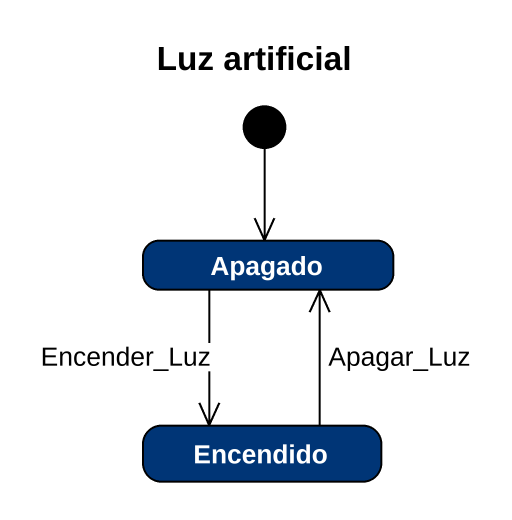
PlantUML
@startuml
title Luz artificial
hide empty description
state Apagado #003576
state Encendido #003576
[*] --> Apagado
Apagado --> Encendido : Encender_Luz
Encendido -up-> Apagado : Apagar_Luz
@enduml
